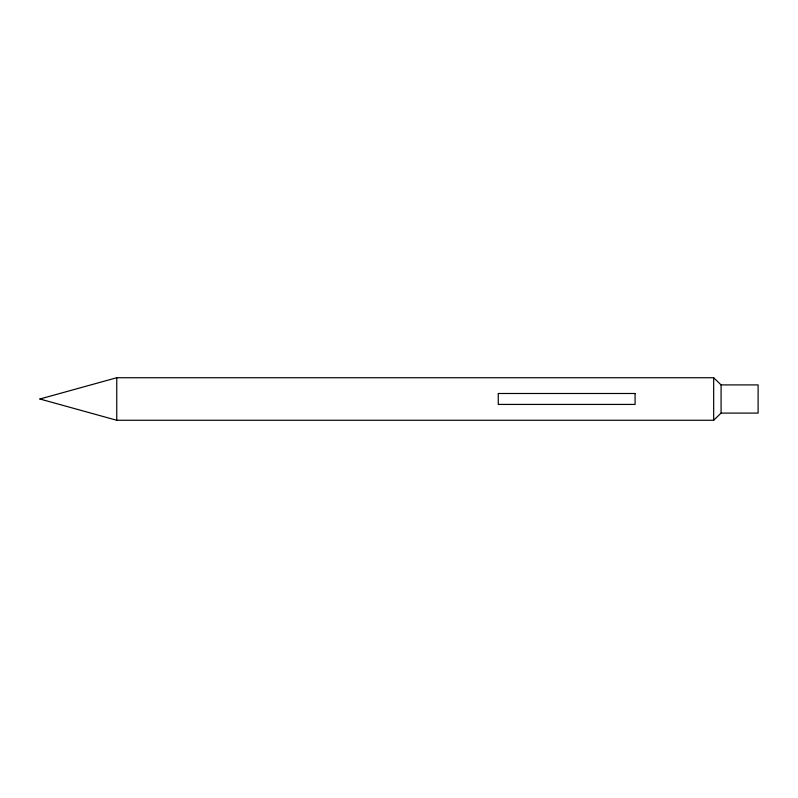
<?xml version="1.0" encoding="UTF-8"?>
<svg xmlns="http://www.w3.org/2000/svg" width="798" height="798" viewBox="0 0 798 798"><rect width="100%" height="100%" fill="white"/><g stroke="black" fill="none" stroke-linecap="round" stroke-linejoin="round"><path stroke-width="1.2" d="M713.671 420.267L721.083 413.095L758.1 413.095L758.1 384.905L721.083 384.905L713.671 377.733L116.757 377.733L39.9 399L116.757 420.267L713.671 420.267L713.671 377.733M39.9 399L42.384 399M721.083 384.905L721.083 413.095M116.757 377.733L116.757 420.267M635.088 393.494L498.251 393.494L498.251 404.426L635.088 404.426L635.088 393.494"/></g></svg>
